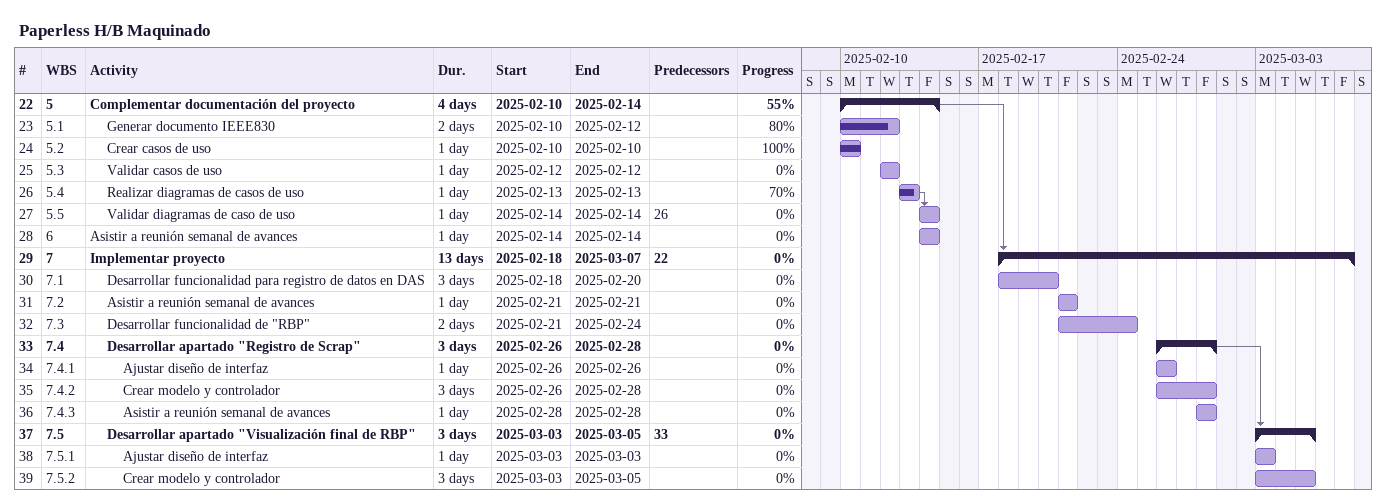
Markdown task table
Paperless H/B Maquinado

| ID | WBS | Task | Duration | Start | Finish | Predecessors | % complete |
|---|---|---|---|---|---|---|---|
| 22 | 5 | **Complementar documentación del proyecto** | 4d | 2025-02-10 | 2025-02-14 |  | 55 |
| 23 | 5.1 | Generar documento IEEE830 | 2d | 2025-02-10 | 2025-02-12 |  | 80 |
| 24 | 5.2 | Crear casos de uso | 1d | 2025-02-10 | 2025-02-10 |  | 100 |
| 25 | 5.3 | Validar casos de uso | 1d | 2025-02-12 | 2025-02-12 |  | 0 |
| 26 | 5.4 | Realizar diagramas de casos de uso | 1d | 2025-02-13 | 2025-02-13 |  | 70 |
| 27 | 5.5 | Validar diagramas de caso de uso | 1d | 2025-02-14 | 2025-02-14 | 26 | 0 |
| 28 | 6 | Asistir a reunión semanal de avances | 1d | 2025-02-14 | 2025-02-14 |  | 0 |
| 29 | 7 | **Implementar proyecto** | 13d | 2025-02-18 | 2025-03-07 | 22 | 0 |
| 30 | 7.1 | Desarrollar funcionalidad para registro de datos en DAS | 3d | 2025-02-18 | 2025-02-20 |  | 0 |
| 31 | 7.2 | Asistir a reunión semanal de avances | 1d | 2025-02-21 | 2025-02-21 |  | 0 |
| 32 | 7.3 | Desarrollar funcionalidad de "RBP" | 2d | 2025-02-21 | 2025-02-24 |  | 0 |
| 33 | 7.4 | **Desarrollar apartado "Registro de Scrap"** | 3d | 2025-02-26 | 2025-02-28 |  | 0 |
| 34 | 7.4.1 | Ajustar diseño de interfaz | 1d | 2025-02-26 | 2025-02-26 |  | 0 |
| 35 | 7.4.2 | Crear modelo y controlador | 3d | 2025-02-26 | 2025-02-28 |  | 0 |
| 36 | 7.4.3 | Asistir a reunión semanal de avances | 1d | 2025-02-28 | 2025-02-28 |  | 0 |
| 37 | 7.5 | **Desarrollar apartado "Visualización final de RBP"** | 3d | 2025-03-03 | 2025-03-05 | 33 | 0 |
| 38 | 7.5.1 | Ajustar diseño de interfaz | 1d | 2025-03-03 | 2025-03-03 |  | 0 |
| 39 | 7.5.2 | Crear modelo y controlador | 3d | 2025-03-03 | 2025-03-05 |  | 0 |
